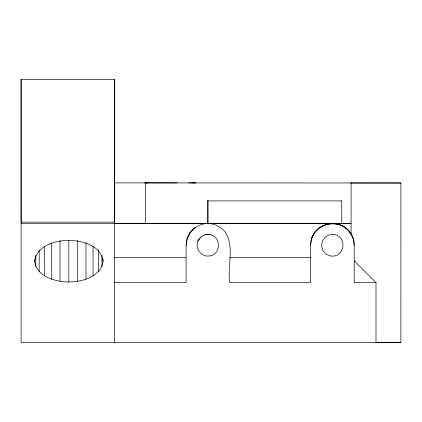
<?xml version="1.0" encoding="UTF-8"?>
<svg xmlns="http://www.w3.org/2000/svg" width="422" height="422" viewBox="0 0 422 422"><rect width="100%" height="100%" fill="white"/><g stroke="black" fill="none" stroke-linecap="round" stroke-linejoin="round"><path stroke-width="0.63" d="M21.1 79.368L21.1 222.13L114.494 222.13L114.494 79.368L21.1 79.368L21.105 342.627L400.874 342.632L400.9 182.99L114.494 182.895M103.089 259.198C103.068 276.051 82.717 281.959 68.844 282.007C55.14 281.885 35.253 276.341 34.599 259.857M35.77 266.567L35.77 255.373M39.188 271.589L39.188 250.52M44.632 275.904L44.632 246.274M51.721 279.216L51.727 243.003M59.982 281.295L59.982 240.477M68.844 282.007L68.844 240.524M77.706 281.295L77.711 240.477M85.967 279.216L85.967 243.003M93.062 275.904L93.062 246.274M98.5 271.589L98.5 249.861M101.924 266.567L101.924 255.373M400.874 342.632L375.997 342.617L375.997 282.592L354.206 282.592L354.2 245.224C354.607 231.019 339.193 219.64 325.678 224.509L319.37 227.764L314.527 232.77L311.621 238.694L310.618 245.235L310.618 282.592L229.679 282.592C227.215 266.24 234.632 247.387 225.517 232.411C221.255 226.952 214.809 223.671 207.888 223.428L207.888 200.598L207.888 223.386L341.751 223.386L341.751 200.703M114.494 282.592L186.097 282.592L186.097 245.219L187.162 238.499C190.19 229.758 198.63 223.602 207.888 223.428M186.097 245.235L187.162 238.499M310.618 245.235L310.618 245.219C310.175 223.787 340.549 215.41 351.088 233.999L351.088 182.858M197.844 241.015L197.005 245.804L198.324 250.473L201.542 254.102L206.01 255.98C223.375 257.81 222.009 231.129 204.923 234.748L200.666 237.085L197.844 241.031L200.666 237.085M34.599 261.171C36.63 245.488 55.403 240.577 68.844 240.34C82.285 240.577 101.064 245.488 103.089 261.171M311.621 238.694C318.293 217.283 350.223 219.54 353.894 241.579M204.923 234.764L209.766 234.5M334.287 234.5L329.445 234.764L325.193 237.074L322.366 241.031L321.532 245.804L322.851 250.473L326.064 254.102L330.537 255.98C344.384 258.201 348.087 237.095 334.287 234.5L334.287 234.516M148.154 223.354L144.688 223.359L195.55 223.365L188.798 223.349M148.154 182.884L144.688 182.89L177.219 182.905M192.907 182.895L195.55 182.895L188.798 182.879M350.861 182.99L400.9 182.99M207.882 200.914L341.746 200.914M21.1 223.349L207.882 223.333M114.494 257.673L186.097 257.673M229.679 257.673L310.618 257.673M354.2 260.785L375.997 282.592M350.044 232.427L353.135 238.499L354.2 245.224M114.494 223.349L351.088 223.428L341.751 223.386M114.494 342.601L114.494 79.368M145.622 182.863L145.622 223.333M190.005 232.77L187.094 238.694L190.259 232.427L190.005 232.77L195.08 227.606L190.005 232.77"/></g></svg>
